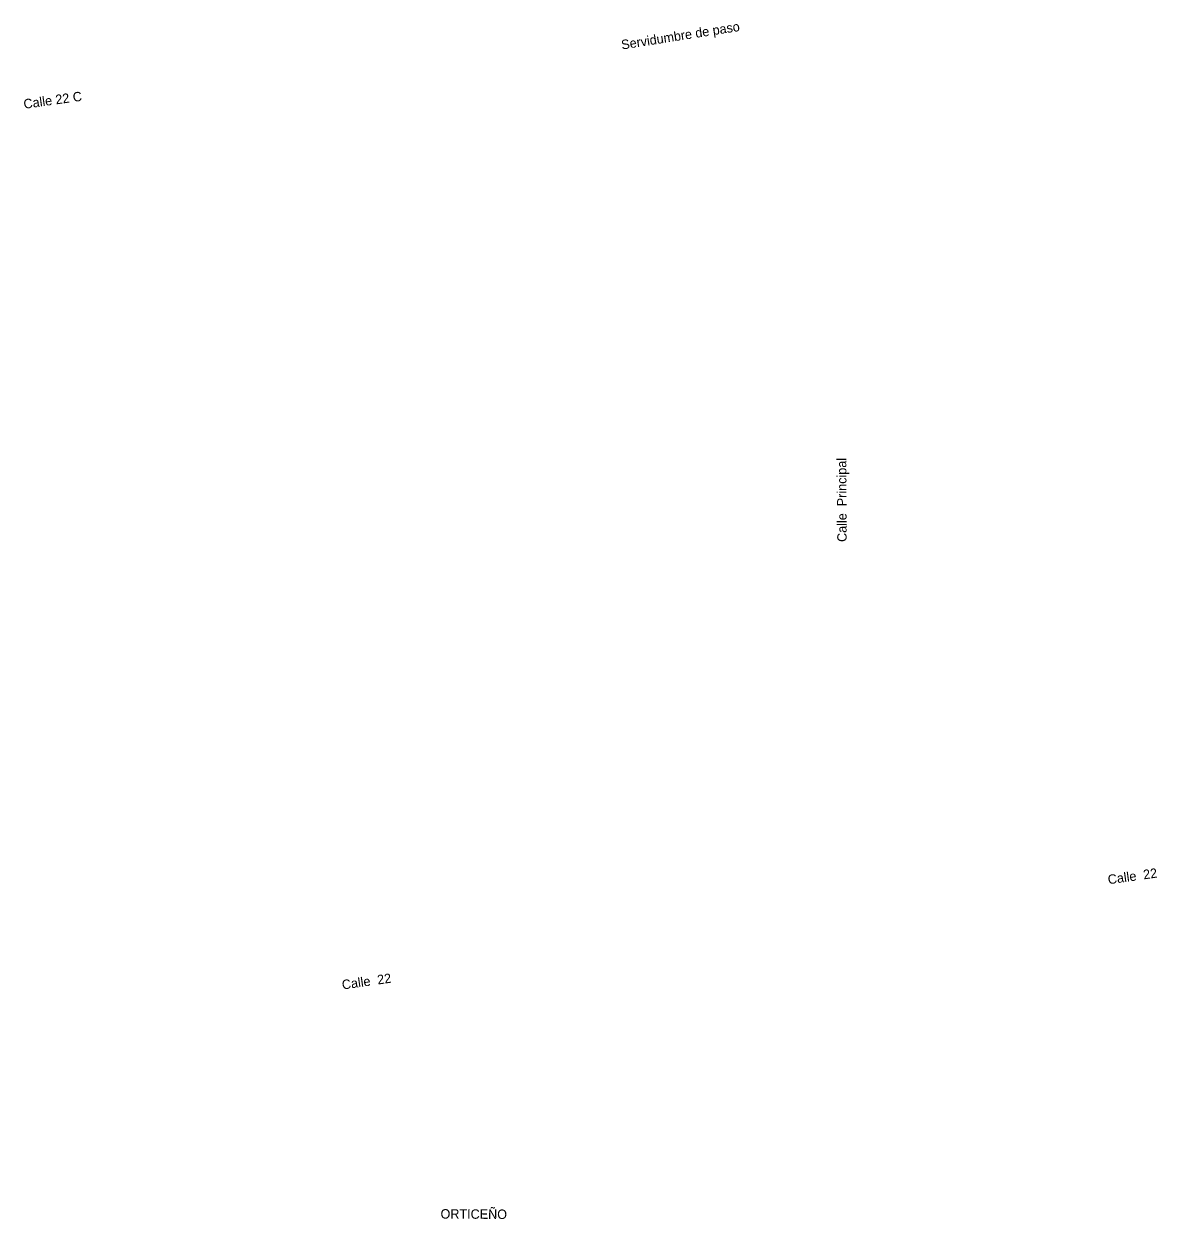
# Model space of a CAD drawing. Header units: metres. Extents: x 2 to 659295185, y -28 to 1124222152.
# Drawn here: x 671144.1 to 671228.3, y 1118499.1 to 1118588 of the extents above; entities that cross this region are included whole.
import ezdxf

# ---------------------------------------------------------------- set-up
doc = ezdxf.new("R2010")
doc.units = ezdxf.units.M
doc.header["$MEASUREMENT"] = 0
doc.layers.get('0').update_dxf_attribs({"linetype": 'CONTINUOUS'})
doc.styles.add('TextBookAntig', font='ANTQUAB.TTF', dxfattribs={"height": 3})

msp = doc.modelspace()

# ---------------------------------------------------------------- texts
at = {"char_height": 0.7, "attachment_point": 1, "style": 'TextBookAntig'}
for s, insert, width, rotation in [('Servidumbre de paso', (671188.4113, 1118586.7422), 33.005154, 8.97913), ('Calle 22 C', (671143.9789, 1118582.3399), 33.005154, 7.925368), ('Calle  Principal', (671204.5222, 1118549.4628), 33.005154, 90.257963), ('Calle  22', (671224.5899, 1118524.7166), 33.005154, 7.970638), ('Calle  22', (671167.6462, 1118516.897), 33.005154, 8.099678), ('ORTICEÑO', (671175.03, 1118499.8897), 19.70276, 359.626208)]:
    msp.add_mtext(s, dxfattribs=dict(at, insert=insert, width=width, rotation=rotation))

doc.saveas('drawing.dxf')
